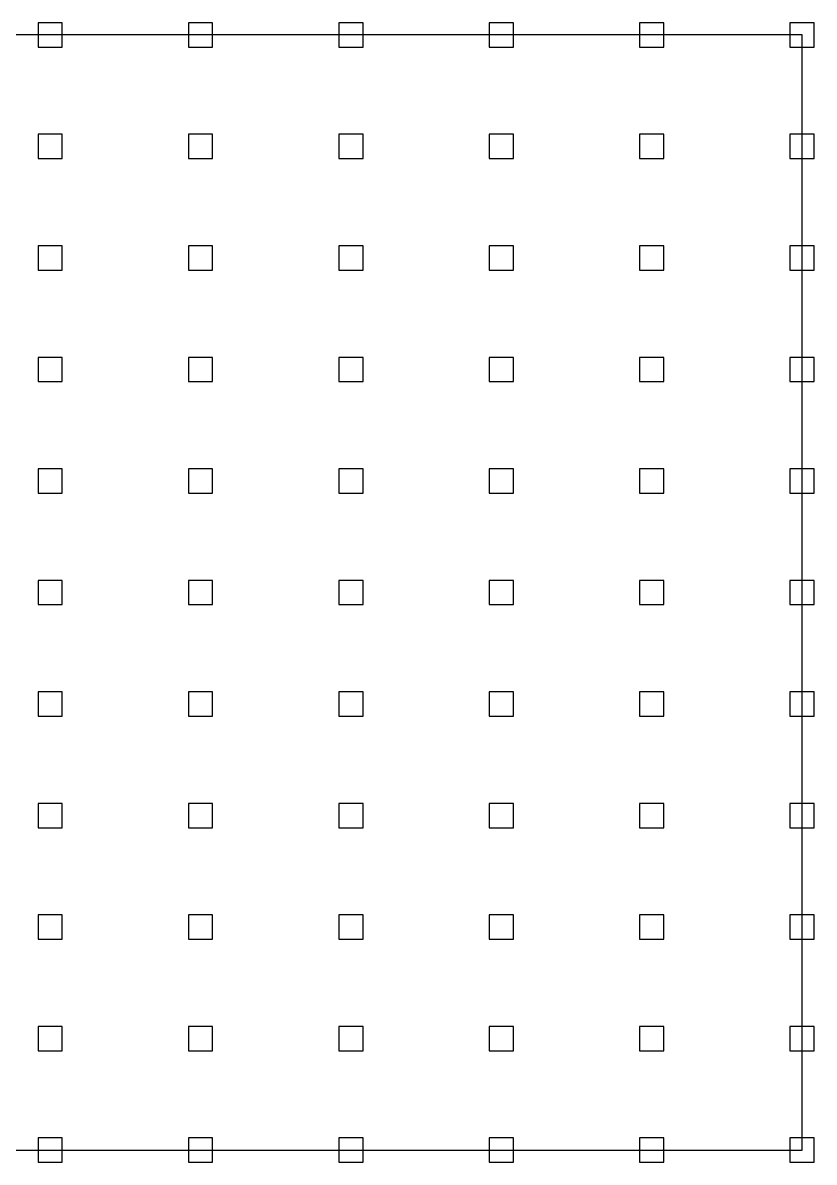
# Model space of a CAD drawing. Header units: millimetres. Extents: x -212361 to 39086, y -42 to 136893.
# Drawn here: x -193847 to -173956, y 16803 to 45453 of the extents above; entities that cross this region are included whole.
import ezdxf

# ---------------------------------------------------------------- set-up
doc = ezdxf.new("R2010")
doc.units = ezdxf.units.MM
doc.header["$LTSCALE"] = 25

# ---------------------------------------------------------------- blocks, each defined once
blk = doc.blocks.new('*U317')
at = {"layer": 'Defpoints'}
blk.add_lwpolyline([(-12, -12), (12, -12), (12, 12), (-12, 12)], close=True, dxfattribs=at)
blk = doc.blocks.new('*U322')
at = {"layer": 'Defpoints', "color": 0, "linetype": 'ByBlock', "lineweight": -2, "transparency": 16777216}
for p in [(744, 1104), (892.8, 1104), (1041.6, 1104), (1190.4, 1104), (1339.2, 1104), (1488, 1104), (744, 993.6), (892.8, 993.6), (1041.6, 993.6), (1190.4, 993.6), (1339.2, 993.6), (1488, 993.6), (744, 883.2), (892.8, 883.2), (1041.6, 883.2), (1190.4, 883.2), (1339.2, 883.2), (1488, 883.2), (744, 772.8), (892.8, 772.8), (1041.6, 772.8), (1190.4, 772.8), (1339.2, 772.8), (1488, 772.8), (744, 662.4), (892.8, 662.4), (1041.6, 662.4), (1190.4, 662.4), (1339.2, 662.4), (1488, 662.4), (744, 552), (892.8, 552), (1041.6, 552), (1190.4, 552), (1339.2, 552), (1488, 552), (744, 441.6), (892.8, 441.6), (1041.6, 441.6), (1190.4, 441.6), (1339.2, 441.6), (1488, 441.6), (744, 331.2), (892.8, 331.2), (1041.6, 331.2), (1190.4, 331.2), (1339.2, 331.2), (1488, 331.2), (744, 220.8), (892.8, 220.8), (1041.6, 220.8), (1190.4, 220.8), (1339.2, 220.8), (1488, 220.8), (744, 110.4), (892.8, 110.4), (1041.6, 110.4), (1190.4, 110.4), (1339.2, 110.4), (1488, 110.4), (744, 0), (892.8, 0), (1041.6, 0), (1190.4, 0), (1339.2, 0), (1488, 0)]:
    blk.add_blockref('*U317', p, dxfattribs=at)
blk = doc.blocks.new('schedules_symbols_notes')
at = {"layer": 'Defpoints', "color": 255}
blk.add_lwpolyline([(-8348.7, 673.5), (-6860.7, 673.5), (-6860.7, 1777.5), (-8348.7, 1777.5)], close=True, dxfattribs=at)
at = {"layer": 'Defpoints'}
blk.add_blockref('*U322', (-8348.7, 673.5), dxfattribs=at)

msp = doc.modelspace()

# ---------------------------------------------------------------- block references
at = {"xscale": 25.4, "yscale": 25.4, "zscale": 25.4}
msp.add_blockref('schedules_symbols_notes', (0, 0), dxfattribs=at)

doc.saveas('drawing.dxf')
